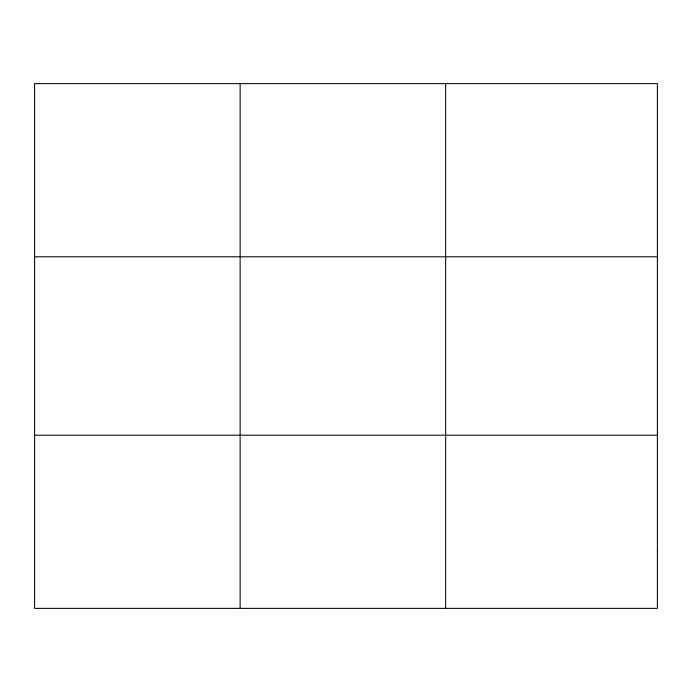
<?xml version="1.0" encoding="UTF-8"?>
<svg xmlns="http://www.w3.org/2000/svg" width="692" height="692" viewBox="0 0 692 692"><rect width="100%" height="100%" fill="white"/><g stroke="black" fill="none" stroke-linecap="round" stroke-linejoin="round"><path stroke-width="1.04" d="M240.124 83.628L240.124 608.372M445.648 83.628L445.648 608.372M34.6 256.793L657.4 256.793M34.6 435.207L657.4 435.207M657.4 550.65L657.4 608.372L34.6 608.372L34.6 83.628L657.4 83.628L657.4 550.65"/></g></svg>
